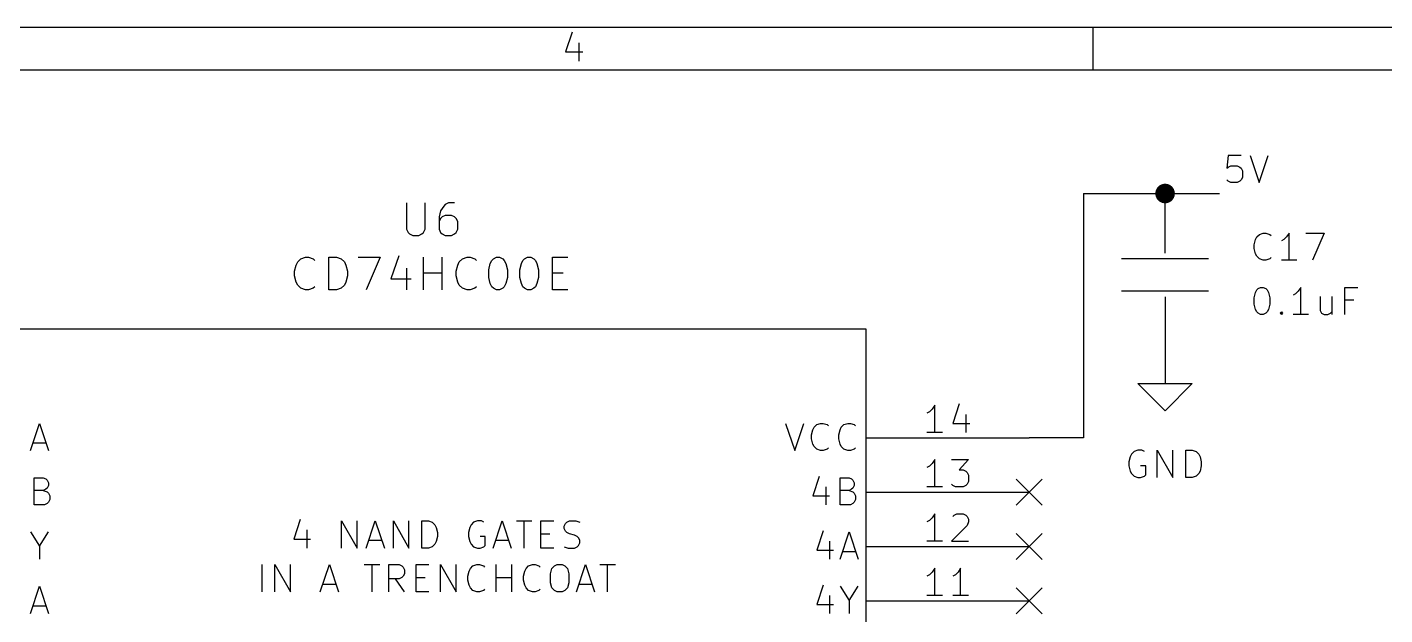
# Model space of a CAD drawing. Header units: millimetres. Extents: x 10 to 287, y -200 to -10.
# Drawn here: x 160.2 to 223.6, y -37.5 to -10 of the extents above; entities that cross this region are included whole.
import ezdxf

# ---------------------------------------------------------------- set-up
doc = ezdxf.new("R2010")
doc.units = ezdxf.units.MM
for name, color, linetype in [('BLUE', 174, 'CONTINUOUS'), ('GREENSIXTYFIVE', 129, 'CONTINUOUS'), ('LIGHTBLUE', 172, 'CONTINUOUS'), ('LIGHTGREEN', 92, 'CONTINUOUS'), ('LIGHTRED', 12, 'CONTINUOUS'), ('RED', 14, 'CONTINUOUS'), ('REDSIX', 19, 'CONTINUOUS')]:
    doc.layers.add(name, color=color, linetype=linetype)

msp = doc.modelspace()

# ---------------------------------------------------------------- linework, layer by layer
at = {"layer": 'BLUE', "linetype": 'CONTINUOUS'}
for p, q in [((206.4004, -31.1404), (207.6196, -32.3596)), ((207.6196, -31.1404), (206.4004, -32.3596)), ((206.4004, -33.6804), (207.6196, -34.8996)), ((207.6196, -33.6804), (206.4004, -34.8996)), ((206.4004, -36.2204), (207.6196, -37.4396)), ((207.6196, -36.2204), (206.4004, -37.4396))]:
    msp.add_line(p, q, dxfattribs=at)
at = {"layer": 'GREENSIXTYFIVE', "linetype": 'CONTINUOUS'}
for p, q in [((177.9088, -18.221), (177.9088, -19.4547)), ((178.7797, -19.4547), (178.7797, -18.221)), ((179.6506, -18.3662), (179.5054, -18.5839)), ((179.7231, -18.2936), (179.6506, -18.3662)), ((179.8683, -18.221), (179.7231, -18.2936)), ((180.1586, -18.221), (179.8683, -18.221)), ((179.5054, -18.5839), (179.4328, -18.8742)), ((179.4328, -18.8742), (179.4328, -19.4547)), ((179.5054, -18.9467), (179.4328, -19.0919)), ((179.578, -18.8742), (179.5054, -18.9467)), ((179.7231, -18.8016), (179.578, -18.8742)), ((180.0134, -18.8016), (179.7231, -18.8016)), ((180.1586, -18.8742), (180.0134, -18.8016)), ((180.2311, -18.9467), (180.1586, -18.8742)), ((180.3037, -19.0919), (180.2311, -18.9467)), ((177.9088, -19.4547), (177.9814, -19.5999)), ((177.9814, -19.5999), (178.054, -19.6725)), ((178.6345, -19.6725), (178.7071, -19.5999)), ((178.7071, -19.5999), (178.7797, -19.4547)), ((179.4328, -19.4547), (179.5054, -19.5999)), ((179.5054, -19.5999), (179.578, -19.6725)), ((180.1586, -19.6725), (180.2311, -19.5999)), ((180.2311, -19.5999), (180.3037, -19.4547)), ((180.3037, -19.4547), (180.3037, -19.0919)), ((217.765, -19.6895), (217.9464, -19.629)), ((217.765, -19.6895), (217.9464, -19.629)), ((217.9464, -19.629), (218.0673, -19.629)), ((217.9464, -19.629), (218.0673, -19.629)), ((218.0673, -19.629), (218.2488, -19.6895)), ((218.0673, -19.629), (218.2488, -19.6895)), ((219.1559, -19.629), (219.035, -19.8105)), ((219.1559, -19.629), (219.035, -19.8105)), ((219.1559, -20.899), (219.1559, -19.629)), ((219.1559, -20.899), (219.1559, -19.629)), ((219.9421, -19.629), (220.7887, -19.629)), ((219.9421, -19.629), (220.7887, -19.629)), ((220.7887, -19.629), (220.2445, -20.899)), ((220.7887, -19.629), (220.2445, -20.899)), ((178.054, -19.6725), (178.1991, -19.745)), ((178.1991, -19.745), (178.4894, -19.745)), ((178.4894, -19.745), (178.6345, -19.6725)), ((179.578, -19.6725), (179.7231, -19.745)), ((179.7231, -19.745), (180.0134, -19.745)), ((180.0134, -19.745), (180.1586, -19.6725)), ((217.5231, -20.1733), (217.5835, -19.9314)), ((217.5231, -20.1733), (217.5835, -19.9314)), ((217.5231, -20.3547), (217.5231, -20.1733)), ((217.5231, -20.3547), (217.5231, -20.1733)), ((217.5835, -19.9314), (217.644, -19.8105)), ((217.5835, -19.9314), (217.644, -19.8105)), ((217.644, -19.8105), (217.765, -19.6895)), ((217.644, -19.8105), (217.765, -19.6895)), ((218.2488, -19.6895), (218.3092, -19.75)), ((218.2488, -19.6895), (218.3092, -19.75)), ((218.914, -19.9314), (218.7931, -19.9919)), ((218.914, -19.9314), (218.7931, -19.9919)), ((219.035, -19.8105), (218.914, -19.9314)), ((219.035, -19.8105), (218.914, -19.9314)), ((172.8289, -20.9787), (172.974, -20.8336)), ((172.974, -20.8336), (173.1917, -20.761)), ((173.1917, -20.761), (173.3369, -20.761)), ((173.3369, -20.761), (173.5546, -20.8336)), ((173.5546, -20.8336), (173.6272, -20.9062)), ((174.2803, -22.285), (174.2803, -20.761)), ((174.2803, -20.761), (174.6432, -20.761)), ((174.6432, -20.761), (174.8609, -20.8336)), ((174.8609, -20.8336), (175.006, -20.9787)), ((175.6592, -20.761), (176.6752, -20.761)), ((176.6752, -20.761), (176.022, -22.285)), ((177.546, -20.6885), (177.1831, -21.777)), ((178.7071, -22.285), (178.7071, -20.761)), ((179.578, -22.285), (179.578, -20.761)), ((180.3763, -20.9787), (180.5214, -20.8336)), ((180.5214, -20.8336), (180.7391, -20.761)), ((180.7391, -20.761), (180.8843, -20.761)), ((180.8843, -20.761), (181.102, -20.8336)), ((181.102, -20.8336), (181.1746, -20.9062)), ((181.8277, -21.0513), (181.9003, -20.9062)), ((181.9003, -20.9062), (181.9729, -20.8336)), ((181.9729, -20.8336), (182.118, -20.761)), ((182.118, -20.761), (182.2631, -20.761)), ((182.2631, -20.761), (182.4083, -20.8336)), ((182.4083, -20.8336), (182.4809, -20.9062)), ((182.4809, -20.9062), (182.5534, -21.0513)), ((183.2791, -21.0513), (183.3517, -20.9062)), ((183.3517, -20.9062), (183.4243, -20.8336)), ((183.4243, -20.8336), (183.5694, -20.761)), ((183.5694, -20.761), (183.7145, -20.761)), ((183.7145, -20.761), (183.8597, -20.8336)), ((183.8597, -20.8336), (183.9323, -20.9062)), ((183.9323, -20.9062), (184.0048, -21.0513)), ((184.7305, -22.285), (184.7305, -20.761)), ((184.7305, -20.761), (185.4562, -20.761)), ((217.5835, -20.5966), (217.5231, -20.3547)), ((217.5835, -20.5966), (217.5231, -20.3547)), ((217.644, -20.7176), (217.5835, -20.5966)), ((217.644, -20.7176), (217.5835, -20.5966)), ((217.765, -20.8386), (217.644, -20.7176)), ((217.765, -20.8386), (217.644, -20.7176)), ((217.9464, -20.899), (217.765, -20.8386)), ((217.9464, -20.899), (217.765, -20.8386)), ((218.0673, -20.899), (217.9464, -20.899)), ((218.0673, -20.899), (217.9464, -20.899)), ((218.2488, -20.8386), (218.0673, -20.899)), ((218.2488, -20.8386), (218.0673, -20.899)), ((218.3092, -20.7781), (218.2488, -20.8386)), ((218.3092, -20.7781), (218.2488, -20.8386)), ((219.5188, -20.899), (218.7931, -20.899)), ((219.5188, -20.899), (218.7931, -20.899)), ((172.6837, -21.4142), (172.7563, -21.1239)), ((172.6837, -21.6319), (172.6837, -21.4142)), ((172.7563, -21.1239), (172.8289, -20.9787)), ((175.006, -20.9787), (175.0786, -21.1239)), ((175.0786, -21.1239), (175.1512, -21.4142)), ((175.1512, -21.4142), (175.1512, -21.6319)), ((177.9089, -21.269), (177.9089, -22.285)), ((178.7071, -21.4867), (179.578, -21.4867)), ((180.2311, -21.4142), (180.3037, -21.1239)), ((180.2311, -21.6319), (180.2311, -21.4142)), ((180.3037, -21.1239), (180.3763, -20.9787)), ((181.7551, -21.3416), (181.8277, -21.0513)), ((181.7551, -21.7045), (181.7551, -21.3416)), ((182.5534, -21.0513), (182.626, -21.3416)), ((182.626, -21.3416), (182.626, -21.7045)), ((183.2065, -21.3416), (183.2791, -21.0513)), ((183.2065, -21.7045), (183.2065, -21.3416)), ((184.0048, -21.0513), (184.0774, -21.3416)), ((184.0774, -21.3416), (184.0774, -21.7045)), ((184.7305, -21.4867), (185.2385, -21.4867)), ((172.7563, -21.9222), (172.6837, -21.6319)), ((172.8289, -22.0673), (172.7563, -21.9222)), ((172.974, -22.2125), (172.8289, -22.0673)), ((173.6272, -22.1399), (173.5546, -22.2125)), ((175.006, -22.0673), (174.8609, -22.2125)), ((175.0786, -21.9222), (175.006, -22.0673)), ((175.1512, -21.6319), (175.0786, -21.9222)), ((177.1831, -21.777), (178.1266, -21.777)), ((180.3037, -21.9222), (180.2311, -21.6319)), ((180.3763, -22.0673), (180.3037, -21.9222)), ((180.5214, -22.2125), (180.3763, -22.0673)), ((181.1746, -22.1399), (181.102, -22.2125)), ((181.8277, -21.9947), (181.7551, -21.7045)), ((181.9003, -22.1399), (181.8277, -21.9947)), ((181.9729, -22.2125), (181.9003, -22.1399)), ((182.4809, -22.1399), (182.4083, -22.2125)), ((182.5534, -21.9947), (182.4809, -22.1399)), ((182.626, -21.7045), (182.5534, -21.9947)), ((183.2791, -21.9947), (183.2065, -21.7045)), ((183.3517, -22.1399), (183.2791, -21.9947)), ((183.4243, -22.2125), (183.3517, -22.1399)), ((183.9323, -22.1399), (183.8597, -22.2125)), ((184.0048, -21.9947), (183.9323, -22.1399)), ((184.0774, -21.7045), (184.0048, -21.9947)), ((217.7045, -22.2295), (217.8254, -22.169)), ((217.7045, -22.2295), (217.8254, -22.169)), ((217.8254, -22.169), (217.9464, -22.169)), ((217.8254, -22.169), (217.9464, -22.169)), ((217.9464, -22.169), (218.0673, -22.2295)), ((217.9464, -22.169), (218.0673, -22.2295)), ((219.7002, -22.169), (219.5793, -22.3505)), ((219.7002, -22.169), (219.5793, -22.3505)), ((219.7002, -23.439), (219.7002, -22.169)), ((219.7002, -23.439), (219.7002, -22.169)), ((221.7563, -23.439), (221.7563, -22.169)), ((221.7563, -22.169), (222.3611, -22.169)), ((221.7563, -23.439), (221.7563, -22.169)), ((221.7563, -22.169), (222.3611, -22.169)), ((173.1917, -22.285), (172.974, -22.2125)), ((173.3369, -22.285), (173.1917, -22.285)), ((173.5546, -22.2125), (173.3369, -22.285)), ((174.6432, -22.285), (174.2803, -22.285)), ((174.8609, -22.2125), (174.6432, -22.285)), ((180.7391, -22.285), (180.5214, -22.2125)), ((180.8843, -22.285), (180.7391, -22.285)), ((181.102, -22.2125), (180.8843, -22.285)), ((182.118, -22.285), (181.9729, -22.2125)), ((182.2631, -22.285), (182.118, -22.285)), ((182.4083, -22.2125), (182.2631, -22.285)), ((183.5694, -22.285), (183.4243, -22.2125)), ((183.7145, -22.285), (183.5694, -22.285)), ((183.8597, -22.2125), (183.7145, -22.285)), ((185.4562, -22.285), (184.7305, -22.285)), ((217.5231, -22.6528), (217.5835, -22.4109)), ((217.5231, -22.6528), (217.5835, -22.4109)), ((217.5231, -22.9552), (217.5231, -22.6528)), ((217.5231, -22.9552), (217.5231, -22.6528)), ((217.5835, -22.4109), (217.644, -22.29)), ((217.5835, -22.4109), (217.644, -22.29)), ((217.644, -22.29), (217.7045, -22.2295)), ((217.644, -22.29), (217.7045, -22.2295)), ((218.0673, -22.2295), (218.1278, -22.29)), ((218.0673, -22.2295), (218.1278, -22.29)), ((218.1278, -22.29), (218.1883, -22.4109)), ((218.1278, -22.29), (218.1883, -22.4109)), ((218.1883, -22.4109), (218.2488, -22.6528)), ((218.1883, -22.4109), (218.2488, -22.6528)), ((218.2488, -22.6528), (218.2488, -22.9552)), ((218.2488, -22.6528), (218.2488, -22.9552)), ((219.4583, -22.4714), (219.3374, -22.5319)), ((219.4583, -22.4714), (219.3374, -22.5319)), ((219.5793, -22.3505), (219.4583, -22.4714)), ((219.5793, -22.3505), (219.4583, -22.4714)), ((220.6073, -22.5924), (220.6073, -23.2576)), ((220.6073, -22.5924), (220.6073, -23.2576)), ((221.1516, -22.5924), (221.1516, -23.439)), ((221.1516, -22.5924), (221.1516, -23.439)), ((222.1797, -22.7738), (221.7563, -22.7738)), ((222.1797, -22.7738), (221.7563, -22.7738)), ((217.5835, -23.1971), (217.5231, -22.9552)), ((217.5835, -23.1971), (217.5231, -22.9552)), ((217.644, -23.3181), (217.5835, -23.1971)), ((217.644, -23.3181), (217.5835, -23.1971)), ((217.7045, -23.3786), (217.644, -23.3181)), ((217.7045, -23.3786), (217.644, -23.3181)), ((217.8254, -23.439), (217.7045, -23.3786)), ((217.8254, -23.439), (217.7045, -23.3786)), ((217.9464, -23.439), (217.8254, -23.439)), ((217.9464, -23.439), (217.8254, -23.439)), ((218.0673, -23.3786), (217.9464, -23.439)), ((218.0673, -23.3786), (217.9464, -23.439)), ((218.1278, -23.3181), (218.0673, -23.3786)), ((218.1278, -23.3181), (218.0673, -23.3786)), ((218.1883, -23.1971), (218.1278, -23.3181)), ((218.1883, -23.1971), (218.1278, -23.3181)), ((218.2488, -22.9552), (218.1883, -23.1971)), ((218.2488, -22.9552), (218.1883, -23.1971)), ((218.7326, -23.3786), (218.793, -23.3181)), ((218.7326, -23.3786), (218.793, -23.3181)), ((218.793, -23.439), (218.7326, -23.3786)), ((218.793, -23.439), (218.7326, -23.3786)), ((218.793, -23.3181), (218.8535, -23.3786)), ((218.793, -23.3181), (218.793, -23.439)), ((218.793, -23.3181), (218.8535, -23.3786)), ((218.793, -23.3181), (218.793, -23.439)), ((218.8535, -23.3786), (218.793, -23.439)), ((218.8535, -23.3786), (218.793, -23.439)), ((220.0631, -23.439), (219.3374, -23.439)), ((220.0631, -23.439), (219.3374, -23.439)), ((220.6073, -23.2576), (220.6678, -23.3786)), ((220.6073, -23.2576), (220.6678, -23.3786)), ((220.6678, -23.3786), (220.7888, -23.439)), ((220.6678, -23.3786), (220.7888, -23.439)), ((220.7888, -23.439), (220.9702, -23.439)), ((220.7888, -23.439), (220.9702, -23.439)), ((220.9702, -23.439), (221.0911, -23.3786)), ((220.9702, -23.439), (221.0911, -23.3786)), ((221.0911, -23.3786), (221.1516, -23.3181)), ((221.0911, -23.3786), (221.1516, -23.3181)), ((160.3344, -29.7975), (160.7577, -28.5275)), ((160.7577, -28.5275), (161.1811, -29.7975)), ((195.6283, -28.5275), (196.0516, -29.7975)), ((196.0516, -29.7975), (196.475, -28.5275)), ((197.0798, -28.588), (197.2612, -28.5275)), ((197.2612, -28.5275), (197.3821, -28.5275)), ((197.3821, -28.5275), (197.5636, -28.588)), ((198.3498, -28.588), (198.5312, -28.5275)), ((198.5312, -28.5275), (198.6521, -28.5275)), ((198.6521, -28.5275), (198.8336, -28.588)), ((196.8379, -29.0718), (196.8983, -28.8299)), ((196.8379, -29.2532), (196.8379, -29.0718)), ((196.8983, -28.8299), (196.9588, -28.709)), ((196.9588, -28.709), (197.0798, -28.588)), ((197.5636, -28.588), (197.624, -28.6485)), ((198.1079, -29.0718), (198.1683, -28.8299)), ((198.1079, -29.2532), (198.1079, -29.0718)), ((198.1683, -28.8299), (198.2288, -28.709)), ((198.2288, -28.709), (198.3498, -28.588)), ((198.8336, -28.588), (198.894, -28.6485)), ((160.4554, -29.4347), (161.0601, -29.4347)), ((196.8983, -29.4951), (196.8379, -29.2532)), ((196.9588, -29.6161), (196.8983, -29.4951)), ((197.0798, -29.7371), (196.9588, -29.6161)), ((197.2612, -29.7975), (197.0798, -29.7371)), ((197.3821, -29.7975), (197.2612, -29.7975)), ((197.5636, -29.7371), (197.3821, -29.7975)), ((197.624, -29.6766), (197.5636, -29.7371)), ((198.1683, -29.4951), (198.1079, -29.2532)), ((198.2288, -29.6161), (198.1683, -29.4951)), ((198.3498, -29.7371), (198.2288, -29.6161)), ((198.5312, -29.7975), (198.3498, -29.7371)), ((198.6521, -29.7975), (198.5312, -29.7975)), ((198.8336, -29.7371), (198.6521, -29.7975)), ((198.894, -29.6766), (198.8336, -29.7371)), ((212.09, -29.7892), (211.9086, -29.8497)), ((212.09, -29.7892), (211.9086, -29.8497)), ((212.2714, -29.7892), (212.09, -29.7892)), ((212.2714, -29.7892), (212.09, -29.7892)), ((212.3924, -29.8497), (212.2714, -29.7892)), ((212.3924, -29.8497), (212.2714, -29.7892)), ((212.9971, -31.0592), (212.9971, -29.7892)), ((212.9971, -29.7892), (213.7228, -31.0592)), ((212.9971, -31.0592), (212.9971, -29.7892)), ((212.9971, -29.7892), (213.7228, -31.0592)), ((213.7228, -31.0592), (213.7228, -29.7892)), ((213.7228, -31.0592), (213.7228, -29.7892)), ((214.3276, -31.0592), (214.3276, -29.7892)), ((214.3276, -29.7892), (214.63, -29.7892)), ((214.3276, -31.0592), (214.3276, -29.7892)), ((214.3276, -29.7892), (214.63, -29.7892)), ((214.63, -29.7892), (214.8114, -29.8497)), ((214.63, -29.7892), (214.8114, -29.8497)), ((211.7271, -30.0916), (211.6667, -30.3335)), ((211.7271, -30.0916), (211.6667, -30.3335)), ((211.6667, -30.3335), (211.6667, -30.5149)), ((211.6667, -30.3335), (211.6667, -30.5149)), ((211.7876, -29.9707), (211.7271, -30.0916)), ((211.7876, -29.9707), (211.7271, -30.0916)), ((211.9086, -29.8497), (211.7876, -29.9707)), ((211.9086, -29.8497), (211.7876, -29.9707)), ((214.8114, -29.8497), (214.9324, -29.9707)), ((214.8114, -29.8497), (214.9324, -29.9707)), ((214.9324, -29.9707), (214.9929, -30.0916)), ((214.9324, -29.9707), (214.9929, -30.0916)), ((214.9929, -30.0916), (215.0533, -30.3335)), ((214.9929, -30.0916), (215.0533, -30.3335)), ((215.0533, -30.3335), (215.0533, -30.5149)), ((215.0533, -30.3335), (215.0533, -30.5149)), ((160.5158, -32.3375), (160.5158, -31.0675)), ((160.5158, -31.0675), (160.9392, -31.0675)), ((160.9392, -31.0675), (161.0601, -31.128)), ((197.2007, -31.0071), (196.8984, -31.9142)), ((198.1683, -32.3375), (198.1683, -31.0675)), ((198.1683, -31.0675), (198.5917, -31.0675)), ((198.5917, -31.0675), (198.7126, -31.128)), ((211.6667, -30.5149), (211.7271, -30.7568)), ((211.6667, -30.5149), (211.7271, -30.7568)), ((211.7271, -30.7568), (211.7876, -30.8778)), ((211.7271, -30.7568), (211.7876, -30.8778)), ((211.7876, -30.8778), (211.9086, -30.9988)), ((211.7876, -30.8778), (211.9086, -30.9988)), ((211.9086, -30.9988), (212.09, -31.0592)), ((211.9086, -30.9988), (212.09, -31.0592)), ((212.09, -31.0592), (212.2109, -31.0592)), ((212.09, -31.0592), (212.2109, -31.0592)), ((212.4528, -30.5149), (212.2109, -30.5149)), ((212.4528, -30.5149), (212.2109, -30.5149)), ((212.2109, -31.0592), (212.3924, -30.9988)), ((212.2109, -31.0592), (212.3924, -30.9988)), ((212.3924, -30.9988), (212.4528, -30.9383)), ((212.3924, -30.9988), (212.4528, -30.9383)), ((212.4528, -30.9383), (212.4528, -30.5149)), ((212.4528, -30.9383), (212.4528, -30.5149)), ((214.63, -31.0592), (214.3276, -31.0592)), ((214.63, -31.0592), (214.3276, -31.0592)), ((214.8114, -30.9988), (214.63, -31.0592)), ((214.8114, -30.9988), (214.63, -31.0592)), ((214.9324, -30.8778), (214.8114, -30.9988)), ((214.9324, -30.8778), (214.8114, -30.9988)), ((214.9929, -30.7568), (214.9324, -30.8778)), ((214.9929, -30.7568), (214.9324, -30.8778)), ((215.0533, -30.5149), (214.9929, -30.7568)), ((215.0533, -30.5149), (214.9929, -30.7568)), ((160.9392, -31.6723), (160.5158, -31.6723)), ((161.0601, -31.6118), (160.9392, -31.6723)), ((160.9392, -31.6723), (161.1206, -31.7328)), ((161.0601, -31.128), (161.1206, -31.1885)), ((161.1206, -31.5513), (161.0601, -31.6118)), ((161.1206, -31.1885), (161.1811, -31.3094)), ((161.1811, -31.4304), (161.1206, -31.5513)), ((161.1811, -31.3094), (161.1811, -31.4304)), ((197.5031, -31.4909), (197.5031, -32.3375)), ((198.5917, -31.6723), (198.1683, -31.6723)), ((198.7126, -31.6118), (198.5917, -31.6723)), ((198.5917, -31.6723), (198.7731, -31.7328)), ((198.7126, -31.128), (198.7731, -31.1885)), ((198.7731, -31.5513), (198.7126, -31.6118)), ((198.7731, -31.1885), (198.8336, -31.3094)), ((198.8336, -31.4304), (198.7731, -31.5513)), ((198.8336, -31.3094), (198.8336, -31.4304)), ((160.9996, -32.3375), (160.5158, -32.3375)), ((161.1206, -32.2771), (160.9996, -32.3375)), ((161.1206, -31.7328), (161.1811, -31.7932)), ((161.1811, -32.2166), (161.1206, -32.2771)), ((161.1811, -31.7932), (161.2415, -31.9142)), ((161.2415, -32.0956), (161.1811, -32.2166)), ((161.2415, -31.9142), (161.2415, -32.0956)), ((196.8984, -31.9142), (197.6845, -31.9142)), ((198.6521, -32.3375), (198.1683, -32.3375)), ((198.7731, -32.2771), (198.6521, -32.3375)), ((198.7731, -31.7328), (198.8336, -31.7932)), ((198.8336, -32.2166), (198.7731, -32.2771)), ((198.8336, -31.7932), (198.894, -31.9142)), ((198.894, -32.0956), (198.8336, -32.2166)), ((198.894, -31.9142), (198.894, -32.0956)), ((160.3344, -33.6075), (160.7577, -34.2728)), ((160.7577, -34.2728), (161.1811, -33.6075)), ((197.3821, -33.5471), (197.0798, -34.4542)), ((198.1683, -34.8775), (198.5916, -33.6075)), ((198.5916, -33.6075), (199.015, -34.8775)), ((197.6845, -34.0309), (197.6845, -34.8775)), ((160.7577, -34.2728), (160.7577, -34.8775)), ((197.0798, -34.4542), (197.8659, -34.4542)), ((198.2893, -34.5147), (198.894, -34.5147)), ((160.3344, -37.4175), (160.7577, -36.1475)), ((160.7577, -36.1475), (161.1811, -37.4175)), ((197.3821, -36.0871), (197.0798, -36.9942)), ((198.1683, -36.1475), (198.5916, -36.8128)), ((198.5916, -36.8128), (199.015, -36.1475)), ((197.6845, -36.5709), (197.6845, -37.4175)), ((160.4554, -37.0547), (161.0601, -37.0547)), ((197.0798, -36.9942), (197.8659, -36.9942)), ((198.5916, -36.8128), (198.5916, -37.4175))]:
    msp.add_line(p, q, dxfattribs=at)
at = {"layer": 'LIGHTBLUE', "linetype": 'CONTINUOUS'}
for p, q in [((172.9437, -33.0285), (172.6414, -33.9356)), ((173.2461, -33.5123), (173.2461, -34.3589)), ((174.8789, -34.3589), (174.8789, -33.0889)), ((174.8789, -33.0889), (175.6046, -34.3589)), ((175.6046, -34.3589), (175.6046, -33.0889)), ((176.028, -34.3589), (176.4513, -33.0889)), ((176.4513, -33.0889), (176.8747, -34.3589)), ((177.298, -34.3589), (177.298, -33.0889)), ((177.298, -33.0889), (178.0237, -34.3589)), ((178.0237, -34.3589), (178.0237, -33.0889)), ((178.6285, -34.3589), (178.6285, -33.0889)), ((178.6285, -33.0889), (178.9309, -33.0889)), ((178.9309, -33.0889), (179.1123, -33.1494)), ((179.1123, -33.1494), (179.2333, -33.2704)), ((179.2333, -33.2704), (179.2938, -33.3913)), ((179.2938, -33.3913), (179.3542, -33.6332)), ((180.8661, -33.3913), (180.8057, -33.6332)), ((180.9266, -33.2704), (180.8661, -33.3913)), ((181.0476, -33.1494), (180.9266, -33.2704)), ((181.229, -33.0889), (181.0476, -33.1494)), ((181.4104, -33.0889), (181.229, -33.0889)), ((181.5314, -33.1494), (181.4104, -33.0889)), ((181.9547, -34.3589), (182.378, -33.0889)), ((182.378, -33.0889), (182.8014, -34.3589)), ((183.0433, -33.0889), (183.769, -33.0889)), ((183.4062, -34.3589), (183.4062, -33.0889)), ((184.1923, -34.3589), (184.1923, -33.0889)), ((184.1923, -33.0889), (184.7971, -33.0889)), ((185.2809, -33.3308), (185.3413, -33.2099)), ((185.2809, -33.4518), (185.2809, -33.3308)), ((185.3413, -33.5727), (185.2809, -33.4518)), ((185.3413, -33.2099), (185.4018, -33.1494)), ((185.4018, -33.6332), (185.3413, -33.5727)), ((185.4018, -33.1494), (185.5228, -33.0889)), ((185.5228, -33.0889), (185.8251, -33.0889)), ((185.8251, -33.0889), (186.0066, -33.1494)), ((172.6414, -33.9356), (173.4275, -33.9356)), ((176.149, -33.9961), (176.7537, -33.9961)), ((179.2333, -34.1775), (179.1123, -34.2985)), ((179.2938, -34.0565), (179.2333, -34.1775)), ((179.3542, -33.8146), (179.2938, -34.0565)), ((179.3542, -33.6332), (179.3542, -33.8146)), ((180.8057, -33.6332), (180.8057, -33.8146)), ((180.8057, -33.8146), (180.8661, -34.0565)), ((180.8661, -34.0565), (180.9266, -34.1775)), ((180.9266, -34.1775), (181.0476, -34.2985)), ((181.5918, -33.8146), (181.3499, -33.8146)), ((181.5314, -34.2985), (181.5918, -34.238)), ((181.5918, -34.238), (181.5918, -33.8146)), ((182.0757, -33.9961), (182.6804, -33.9961)), ((184.1923, -33.6937), (184.6157, -33.6937)), ((185.5228, -33.6937), (185.4018, -33.6332)), ((185.7647, -33.7542), (185.5228, -33.6937)), ((185.8856, -33.8146), (185.7647, -33.7542)), ((185.9461, -33.8751), (185.8856, -33.8146)), ((185.8856, -34.2985), (185.9461, -34.238)), ((186.0066, -33.9961), (185.9461, -33.8751)), ((185.9461, -34.238), (186.0066, -34.117)), ((186.0066, -34.117), (186.0066, -33.9961)), ((178.9309, -34.3589), (178.6285, -34.3589)), ((179.1123, -34.2985), (178.9309, -34.3589)), ((181.0476, -34.2985), (181.229, -34.3589)), ((181.229, -34.3589), (181.3499, -34.3589)), ((181.3499, -34.3589), (181.5314, -34.2985)), ((184.7971, -34.3589), (184.1923, -34.3589)), ((185.2809, -34.2985), (185.4623, -34.3589)), ((185.4623, -34.3589), (185.7647, -34.3589)), ((185.7647, -34.3589), (185.8856, -34.2985)), ((171.1596, -36.4035), (171.1596, -35.1335)), ((171.7644, -36.4035), (171.7644, -35.1335)), ((171.7644, -35.1335), (172.4901, -36.4035)), ((172.4901, -36.4035), (172.4901, -35.1335)), ((173.8811, -36.4035), (174.3044, -35.1335)), ((174.3044, -35.1335), (174.7278, -36.4035)), ((175.9373, -35.1335), (176.663, -35.1335)), ((176.3002, -36.4035), (176.3002, -35.1335)), ((177.0863, -36.4035), (177.0863, -35.1335)), ((177.0863, -35.1335), (177.5701, -35.1335)), ((177.5701, -35.1335), (177.6911, -35.194)), ((177.6911, -35.194), (177.7516, -35.2545)), ((177.7516, -35.2545), (177.812, -35.3754)), ((177.812, -35.3754), (177.812, -35.5569)), ((178.3563, -36.4035), (178.3563, -35.1335)), ((178.3563, -35.1335), (178.9611, -35.1335)), ((179.5053, -36.4035), (179.5053, -35.1335)), ((179.5053, -35.1335), (180.231, -36.4035)), ((180.231, -36.4035), (180.231, -35.1335)), ((180.7754, -35.6778), (180.8358, -35.4359)), ((180.8358, -35.4359), (180.8963, -35.315)), ((180.8963, -35.315), (181.0173, -35.194)), ((181.0173, -35.194), (181.1987, -35.1335)), ((181.1987, -35.1335), (181.3196, -35.1335)), ((181.3196, -35.1335), (181.5011, -35.194)), ((181.5011, -35.194), (181.5615, -35.2545)), ((182.1058, -36.4035), (182.1058, -35.1335)), ((182.8315, -36.4035), (182.8315, -35.1335)), ((183.3759, -35.6778), (183.4363, -35.4359)), ((183.4363, -35.4359), (183.4968, -35.315)), ((183.4968, -35.315), (183.6178, -35.194)), ((183.6178, -35.194), (183.7992, -35.1335)), ((183.7992, -35.1335), (183.9201, -35.1335)), ((183.9201, -35.1335), (184.1016, -35.194)), ((184.1016, -35.194), (184.162, -35.2545)), ((184.6459, -35.5569), (184.7063, -35.315)), ((184.7063, -35.315), (184.8273, -35.194)), ((184.8273, -35.194), (184.9482, -35.1335)), ((184.9482, -35.1335), (185.1901, -35.1335)), ((185.1901, -35.1335), (185.3111, -35.194)), ((185.3111, -35.194), (185.432, -35.315)), ((185.432, -35.315), (185.4925, -35.5569)), ((185.8554, -36.4035), (186.2787, -35.1335)), ((186.2787, -35.1335), (186.7021, -36.4035)), ((186.944, -35.1335), (187.6697, -35.1335)), ((187.3069, -36.4035), (187.3069, -35.1335)), ((174.0021, -36.0407), (174.6068, -36.0407)), ((177.5701, -35.7988), (177.0863, -35.7988)), ((177.812, -36.4035), (177.3887, -35.7988)), ((177.6911, -35.7383), (177.5701, -35.7988)), ((177.7516, -35.6778), (177.6911, -35.7383)), ((177.812, -35.5569), (177.7516, -35.6778)), ((178.3563, -35.7383), (178.7797, -35.7383)), ((180.7754, -35.8592), (180.7754, -35.6778)), ((180.8358, -36.1011), (180.7754, -35.8592)), ((180.8963, -36.2221), (180.8358, -36.1011)), ((182.1058, -35.7383), (182.8315, -35.7383)), ((183.3759, -35.8592), (183.3759, -35.6778)), ((183.4363, -36.1011), (183.3759, -35.8592)), ((183.4968, -36.2221), (183.4363, -36.1011)), ((184.6459, -35.9802), (184.6459, -35.5569)), ((184.7063, -36.2221), (184.6459, -35.9802)), ((185.4925, -35.9802), (185.432, -36.2221)), ((185.4925, -35.5569), (185.4925, -35.9802)), ((185.9764, -36.0407), (186.5811, -36.0407)), ((178.9611, -36.4035), (178.3563, -36.4035)), ((181.0173, -36.3431), (180.8963, -36.2221)), ((181.1987, -36.4035), (181.0173, -36.3431)), ((181.3196, -36.4035), (181.1987, -36.4035)), ((181.5011, -36.3431), (181.3196, -36.4035)), ((181.5615, -36.2826), (181.5011, -36.3431)), ((183.6178, -36.3431), (183.4968, -36.2221)), ((183.7992, -36.4035), (183.6178, -36.3431)), ((183.9201, -36.4035), (183.7992, -36.4035)), ((184.1016, -36.3431), (183.9201, -36.4035)), ((184.162, -36.2826), (184.1016, -36.3431)), ((184.8273, -36.3431), (184.7063, -36.2221)), ((184.9482, -36.4035), (184.8273, -36.3431)), ((185.1901, -36.4035), (184.9482, -36.4035)), ((185.3111, -36.3431), (185.1901, -36.4035)), ((185.432, -36.2221), (185.3111, -36.3431))]:
    msp.add_line(p, q, dxfattribs=at)
at = {"layer": 'LIGHTGREEN', "linetype": 'CONTINUOUS'}
for p, q in [((209.55, -17.78), (209.55, -29.21)), ((209.55, -17.78), (213.36, -17.78)), ((213.36, -17.78), (215.9, -17.78)), ((209.55, -29.21), (207.01, -29.21))]:
    msp.add_line(p, q, dxfattribs=at)
at = {"layer": 'LIGHTGREEN', "const_width": 0.4572}
msp.add_lwpolyline([(213.1314, -17.78, 1), (213.5886, -17.78, 1)], format="xyb", close=True, dxfattribs=at)
at = {"layer": 'LIGHTRED', "linetype": 'CONTINUOUS'}
for p, q in [((202.4743, -27.8644), (202.3533, -27.9853)), ((202.5952, -27.6829), (202.4743, -27.8644)), ((202.5952, -28.9529), (202.5952, -27.6829)), ((203.7442, -27.6225), (203.4419, -28.5296)), ((202.3533, -27.9853), (202.2324, -28.0458)), ((203.4419, -28.5296), (204.228, -28.5296)), ((204.0466, -28.1063), (204.0466, -28.9529)), ((202.9581, -28.9529), (202.2324, -28.9529)), ((202.4743, -30.4044), (202.3533, -30.5253)), ((202.5952, -30.2229), (202.4743, -30.4044)), ((202.5952, -31.4929), (202.5952, -30.2229)), ((203.3814, -30.2229), (204.1676, -30.2229)), ((204.1676, -30.2229), (203.7442, -30.7067)), ((202.3533, -30.5253), (202.2324, -30.5858)), ((203.7442, -30.7067), (203.9257, -30.7067)), ((203.9257, -30.7067), (204.0466, -30.7672)), ((204.0466, -30.7672), (204.1071, -30.8277)), ((204.1071, -30.8277), (204.1676, -30.9486)), ((204.1676, -30.9486), (204.1676, -31.251)), ((202.9581, -31.4929), (202.2324, -31.4929)), ((203.4419, -31.4325), (203.3814, -31.372)), ((203.5628, -31.4929), (203.4419, -31.4325)), ((203.9257, -31.4929), (203.5628, -31.4929)), ((204.0466, -31.4325), (203.9257, -31.4929)), ((204.1071, -31.372), (204.0466, -31.4325)), ((204.1676, -31.251), (204.1071, -31.372)), ((202.4743, -32.9444), (202.3533, -33.0653)), ((202.5952, -32.7629), (202.4743, -32.9444)), ((202.5952, -34.0329), (202.5952, -32.7629)), ((203.4419, -32.8839), (203.5023, -32.8234)), ((203.5023, -32.8234), (203.6233, -32.7629)), ((203.6233, -32.7629), (203.9257, -32.7629)), ((203.9257, -32.7629), (204.0466, -32.8234)), ((204.0466, -32.8234), (204.1071, -32.8839)), ((204.1071, -32.8839), (204.1676, -33.0048)), ((202.3533, -33.0653), (202.2324, -33.1258)), ((204.1071, -33.3072), (203.3814, -34.0329)), ((204.1676, -33.1258), (204.1071, -33.3072)), ((204.1676, -33.0048), (204.1676, -33.1258)), ((202.9581, -34.0329), (202.2324, -34.0329)), ((203.3814, -34.0329), (204.1676, -34.0329)), ((202.4743, -35.4844), (202.3533, -35.6053)), ((202.5952, -35.3029), (202.4743, -35.4844)), ((202.5952, -36.5729), (202.5952, -35.3029)), ((203.6838, -35.4844), (203.5628, -35.6053)), ((203.8047, -35.3029), (203.6838, -35.4844)), ((203.8047, -36.5729), (203.8047, -35.3029)), ((202.3533, -35.6053), (202.2324, -35.6658)), ((203.5628, -35.6053), (203.4419, -35.6658)), ((202.9581, -36.5729), (202.2324, -36.5729)), ((204.1676, -36.5729), (203.4419, -36.5729))]:
    msp.add_line(p, q, dxfattribs=at)
at = {"layer": 'RED', "linetype": 'CONTINUOUS'}
for p, q in [((10, -10), (287.0022, -10)), ((210, -12), (210, -10)), ((185.6557, -10.2318), (185.3462, -11.1603)), ((185.9652, -10.727), (185.9652, -11.5937)), ((185.3462, -11.1603), (186.1509, -11.1603)), ((12, -12), (285.0022, -12)), ((213.36, -20.574), (213.36, -17.78)), ((213.36, -20.574), (213.36, -17.78)), ((215.392, -20.828), (211.328, -20.828)), ((215.392, -22.352), (211.328, -22.352)), ((213.36, -22.606), (213.36, -25.4)), ((213.36, -22.606), (213.36, -25.4)), ((199.39, -24.13), (158.75, -24.13)), ((199.39, -49.53), (199.39, -24.13)), ((213.36, -25.4), (213.36, -26.67)), ((213.36, -27.94), (212.09, -26.67)), ((212.09, -26.67), (213.36, -26.67)), ((213.36, -26.67), (214.63, -26.67)), ((214.63, -26.67), (213.36, -27.94)), ((199.39, -29.21), (207.01, -29.21)), ((199.39, -31.75), (207.01, -31.75)), ((199.39, -34.29), (207.01, -34.29)), ((199.39, -36.83), (207.01, -36.83))]:
    msp.add_line(p, q, dxfattribs=at)
at = {"layer": 'REDSIX', "linetype": 'CONTINUOUS'}
for p, q in [((216.3067, -15.9969), (216.2463, -16.6017)), ((216.9115, -15.9969), (216.3067, -15.9969)), ((216.3067, -16.5412), (216.4277, -16.4807)), ((216.4277, -16.4807), (216.7301, -16.4807)), ((216.7301, -16.4807), (216.851, -16.5412)), ((217.3348, -15.9969), (217.7581, -17.2669)), ((217.7581, -17.2669), (218.1815, -15.9969)), ((216.2463, -16.6017), (216.3067, -16.5412)), ((216.851, -16.5412), (216.9115, -16.6017)), ((216.9115, -16.6017), (216.972, -16.7226)), ((216.972, -17.025), (216.9115, -17.146)), ((216.972, -16.7226), (216.972, -17.025)), ((216.3067, -17.2065), (216.2463, -17.146)), ((216.4277, -17.2669), (216.3067, -17.2065)), ((216.7301, -17.2669), (216.4277, -17.2669)), ((216.851, -17.2065), (216.7301, -17.2669)), ((216.9115, -17.146), (216.851, -17.2065))]:
    msp.add_line(p, q, dxfattribs=at)

doc.saveas('drawing.dxf')
